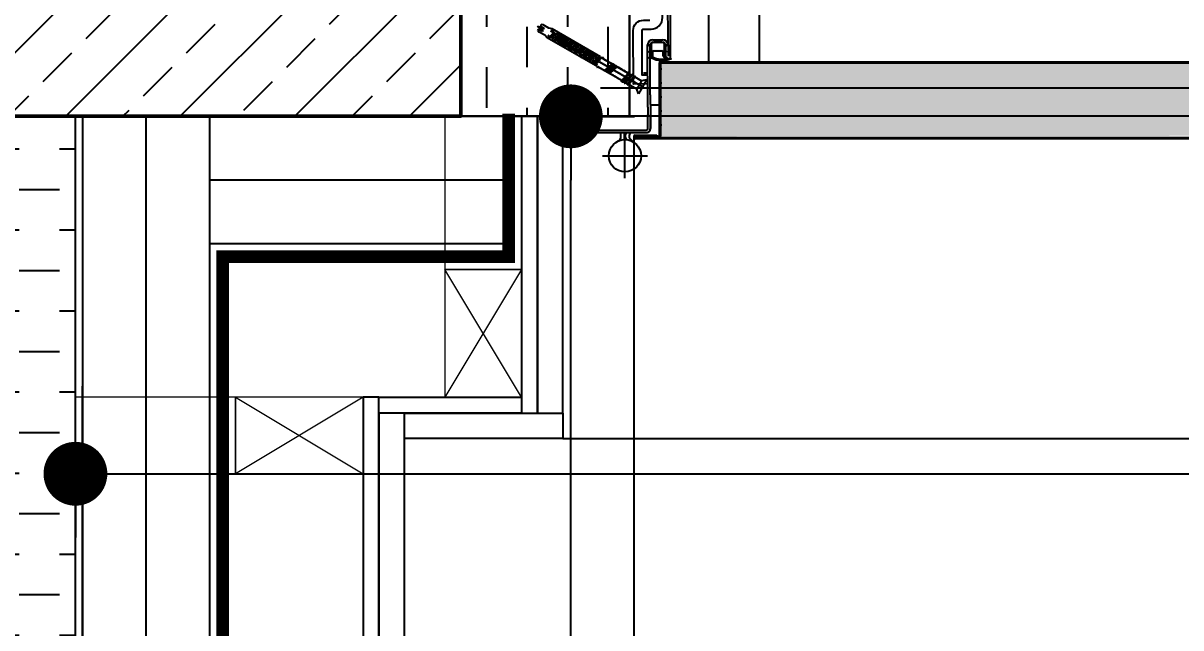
# Model space of a CAD drawing. Extents: x 820 to 5791, y 1495 to 5010.
# Drawn here: x 3771.1 to 3861.8, y 2866.5 to 2913.8 of the extents above; entities that cross this region are included whole.
import ezdxf

# ---------------------------------------------------------------- set-up
doc = ezdxf.new("R2010")
doc.units = 0
doc.header["$LTSCALE"] = 20
for name, pattern in [('( Hidden )', [0.375, 0.25, -0.125]), ('4118-HT-02-300$0$HIDDEN2', [4.7625, 3.175, -1.5875]), ('CACHE', [0.375, 0.25, -0.125]), ('HIDDEN', [0.375, 0.25, -0.125])]:
    doc.linetypes.add(name, pattern=pattern)
doc.layers.get('DEFPOINTS').update_dxf_attribs({"linetype": 'CONTINUOUS'})
for name, color, linetype in [('0_YKA_Hidden_Construction', 251, 'HIDDEN'), ('2_V_Wall', 43, 'CONTINUOUS'), ('2_V_Wall_Cementboard', 240, 'CONTINUOUS'), ('2_V_Wall_Decorative Brick', 80, 'CONTINUOUS'), ('2_V_Wall_Gasblock', 133, 'CONTINUOUS'), ('3_V_Insulation_Sound', 41, 'BATTING'), ('4_V0_Door', 21, 'CONTINUOUS'), ('6_YKA_Furniture_Stainless', 95, 'CONTINUOUS'), ('Kiriş', 7, 'CONTINUOUS'), ('TARAMA', 8, 'CONTINUOUS')]:
    doc.layers.add(name, color=color, linetype=linetype)
for name, color, linetype, lineweight in [('3_V_Profile_Metal', 141, 'CONTINUOUS', 15), ('_00_TT_PLASTER INTERIOR', 60, 'CONTINUOUS', 0), ('KOLON', 7, 'CONTINUOUS', 50), ('ölç', 63, 'CONTINUOUS', 20)]:
    doc.layers.add(name, color=color, linetype=linetype, lineweight=lineweight)
doc.layers.add('_00_TT_AREA', color=140, linetype='CONTINUOUS', plot=False)
doc.layers.add('dış ölçü', color=7, linetype='CONTINUOUS', lineweight=20, true_color=0x0d6787)
doc.styles.add('TRS', font='times.ttf', dxfattribs={"width": 0.8})
doc.linetypes.add('BATTING', pattern='A,0.00254,-2.54,[134,ltypeshp.shx,S=2.54,R=0,X=-2.54,Y=0],-5.08,[134,ltypeshp.shx,S=2.54,R=180,X=2.54,Y=0],-2.54', length=10.16254)
doc.dimstyles.new('dış ölçü', dxfattribs={"dimtxt": 12, "dimasz": 5, "dimexe": 5, "dimexo": 35, "dimgap": 5, "dimtad": 1, "dimdec": 0, "dimdsep": 46, "dimtxsty": 'TRS', "dimblk": 'DOT', "dimcen": 0, "dimdle": 0.1, "dimclrd": 256, "dimclre": 256, "dimclrt": 73, "dimadec": 0, "dimazin": 0, "dimtfac": 0.3, "dimtdec": 0, "dimtix": 1, "dimtmove": 2, "dimatfit": 3, "dimldrblk": 'DOT', "dimfxl": 1, "dimfxlon": 1, "dimtolj": 1, "dimarcsym": 0})

# ---------------------------------------------------------------- blocks, each defined once
blk = doc.blocks.new('_Dot')
at = {"layer": 'ölç', "color": 0, "lineweight": -2}
blk.add_line((-0.5, 0), (-1, 0), dxfattribs=at)
at = {"layer": 'ölç', "color": 0, "const_width": 0.5}
blk.add_lwpolyline([(-0.25, 0, 1), (0.25, 0, 1)], format="xyb", close=True, dxfattribs=at)
blk = doc.blocks.new('*D182')
at = {"layer": 'DEFPOINTS', "color": 0, "transparency": 16777216}
for p in [(3775.176, 2906.546), (3814.004, 2906.546), (3775.176, 2256.642)]:
    blk.add_point(p, dxfattribs=at)
at = {"layer": 'dış ölçü', "lineweight": -2, "transparency": 16777216}
for p, q in [((3813.004, 2906.546), (3819.004, 2906.546)), ((3814.004, 2261.642), (3814.004, 2901.546)), ((3813.004, 2256.642), (3819.004, 2256.642))]:
    blk.add_line(p, q, dxfattribs=at)
at = {"layer": 'dış ölçü', "lineweight": -2, "transparency": 16777216, "xscale": 5, "yscale": 5, "zscale": 5}
for p, rotation in [((3814.004, 2906.546), 90), ((3814.004, 2256.642), 270)]:
    blk.add_blockref('_Dot', p, dxfattribs=dict(at, rotation=rotation))
at = {"layer": 'dış ölçü', "color": 73, "transparency": 16777216, "insert": (3802.9, 2581.594), "char_height": 12, "attachment_point": 5, "rotation": 90, "style": 'TRS'}
blk.add_mtext('\\A1;650', dxfattribs=at)
blk = doc.blocks.new('*D183')
at = {"layer": 'DEFPOINTS', "color": 0, "transparency": 16777216}
for p in [(3775.176, 2906.546), (4074.845, 2906.549), (4074.845, 2878.543)]:
    blk.add_point(p, dxfattribs=at)
at = {"layer": 'dış ölçü', "lineweight": -2, "transparency": 16777216}
for p, q in [((3775.176, 2878.543), (3775.176, 2873.543)), ((3780.176, 2878.543), (4069.845, 2878.543)), ((4074.845, 2878.543), (4074.845, 2873.543))]:
    blk.add_line(p, q, dxfattribs=at)
at = {"layer": 'dış ölçü', "lineweight": -2, "transparency": 16777216, "xscale": 5, "yscale": 5, "zscale": 5, "rotation": 180}
blk.add_blockref('_Dot', (3775.176, 2878.543), dxfattribs=at)
at = {"layer": 'dış ölçü', "lineweight": -2, "transparency": 16777216, "xscale": 5, "yscale": 5, "zscale": 5}
blk.add_blockref('_Dot', (4074.845, 2878.543), dxfattribs=at)
at = {"layer": 'dış ölçü', "color": 73, "transparency": 16777216, "insert": (3925.011, 2889.646), "char_height": 12, "attachment_point": 5, "style": 'TRS'}
blk.add_mtext('\\A1;300', dxfattribs=at)
blk = doc.blocks.new('*D189')
at = {"layer": 'DEFPOINTS', "color": 0, "transparency": 16777216}
for p in [(4203.423, 2906.546), (3775.176, 2256.642), (5084.176, 2256.642)]:
    blk.add_point(p, dxfattribs=at)
at = {"layer": 'dış ölçü', "lineweight": -2, "transparency": 16777216}
for p, q in [((5083.176, 2906.546), (5089.176, 2906.546)), ((5084.176, 2901.546), (5084.176, 2261.642)), ((5083.176, 2256.642), (5089.176, 2256.642))]:
    blk.add_line(p, q, dxfattribs=at)
at = {"layer": 'dış ölçü', "lineweight": -2, "transparency": 16777216, "xscale": 5, "yscale": 5, "zscale": 5}
for p, rotation in [((5084.176, 2906.546), 90), ((5084.176, 2256.642), 270)]:
    blk.add_blockref('_Dot', p, dxfattribs=dict(at, rotation=rotation))
at = {"layer": 'dış ölçü', "color": 73, "transparency": 16777216, "insert": (5073.072, 2581.594), "char_height": 12, "attachment_point": 5, "rotation": 90, "style": 'TRS'}
blk.add_mtext('\\A1;650', dxfattribs=at)
blk = doc.blocks.new('*D192')
at = {"layer": 'DEFPOINTS', "color": 0, "transparency": 16777216}
for p in [(4074.845, 2906.546), (3775.176, 2339.105), (4074.845, 1729.278)]:
    blk.add_point(p, dxfattribs=at)
at = {"layer": 'dış ölçü', "lineweight": -2, "transparency": 16777216}
for p, q in [((3775.176, 1730.278), (3775.176, 1724.278)), ((4074.845, 1730.278), (4074.845, 1724.278)), ((3780.176, 1729.278), (4069.845, 1729.278))]:
    blk.add_line(p, q, dxfattribs=at)
at = {"layer": 'dış ölçü', "lineweight": -2, "transparency": 16777216, "xscale": 5, "yscale": 5, "zscale": 5, "rotation": 180}
blk.add_blockref('_Dot', (3775.176, 1729.278), dxfattribs=at)
at = {"layer": 'dış ölçü', "lineweight": -2, "transparency": 16777216, "xscale": 5, "yscale": 5, "zscale": 5}
blk.add_blockref('_Dot', (4074.845, 1729.278), dxfattribs=at)
at = {"layer": 'dış ölçü', "color": 73, "transparency": 16777216, "insert": (3925.011, 1740.382), "char_height": 12, "attachment_point": 5, "style": 'TRS'}
blk.add_mtext('\\A1;300', dxfattribs=at)
blk = doc.blocks.new('*D195')
at = {"layer": 'DEFPOINTS', "color": 0, "transparency": 16777216}
for p in [(4096.126, 3036.549), (5004.176, 3036.549), (3790.667, 2840.192)]:
    blk.add_point(p, dxfattribs=at)
at = {"layer": 'dış ölçü', "lineweight": -2, "transparency": 16777216}
for p, q in [((5003.176, 3036.549), (5009.176, 3036.549)), ((5004.176, 2845.192), (5004.176, 3031.549)), ((5003.176, 2840.192), (5009.176, 2840.192))]:
    blk.add_line(p, q, dxfattribs=at)
at = {"layer": 'dış ölçü', "lineweight": -2, "transparency": 16777216, "xscale": 5, "yscale": 5, "zscale": 5}
for p, rotation in [((5004.176, 3036.549), 90), ((5004.176, 2840.192), 270)]:
    blk.add_blockref('_Dot', p, dxfattribs=dict(at, rotation=rotation))
at = {"layer": 'dış ölçü', "color": 73, "transparency": 16777216, "insert": (4993.055, 2938.37), "char_height": 12, "attachment_point": 5, "rotation": 90, "style": 'TRS'}
blk.add_mtext('\\A1;196', dxfattribs=at)
blk = doc.blocks.new('JHGJHG')
at = {"layer": '4_V0_Door'}
h = blk.add_hatch(color=256, dxfattribs=at)
h.paths.add_polyline_path([(-1343.26, 2541.736), (-1343.11, 2541.701), (-1343.11, 2541.804), (-1343.26, 2541.838), (-1343.26, 2541.899, 0.414214), (-1343.36, 2541.999), (-1344.16, 2541.997, 0.414214), (-1344.26, 2541.897), (-1344.26, 2541.836), (-1344.41, 2541.801), (-1344.41, 2541.698), (-1344.26, 2541.734), (-1344.259, 2541.348), (-1344.409, 2541.312), (-1344.409, 2541.21), (-1344.259, 2541.245), (-1344.258, 2540.87), (-1344.408, 2540.834), (-1344.408, 2540.732), (-1344.258, 2540.767), (-1344.258, 2540.747, 0.214438), (-1342.751, 2540.674, 0.903143), (-1342.767, 2540.731, -0.3182), (-1343.258, 2540.966), (-1343.259, 2541.247), (-1343.109, 2541.212), (-1343.109, 2541.315), (-1343.259, 2541.35)])
h.paths.add_polyline_path([(-1344.109, 2541.322), (-1343.409, 2541.324, -0.414214), (-1343.359, 2541.274), (-1343.358, 2540.941, 0.110986), (-1343.2, 2540.747, -0.669875), (-1343.225, 2540.658, -0.138351), (-1344.158, 2540.81), (-1344.159, 2541.272, -0.414214)], flags=16)
h.paths.add_polyline_path([(-1344.159, 2541.472), (-1344.16, 2541.847, -0.414214), (-1344.11, 2541.897), (-1343.41, 2541.899, -0.414214), (-1343.36, 2541.849), (-1343.359, 2541.474, -0.414214), (-1343.409, 2541.424), (-1344.109, 2541.422, -0.414214)], flags=16)
h = blk.add_hatch(dxfattribs=at)
h.set_pattern_fill('HEX', color=256, scale=0.2, angle=360.12292)
h.set_pattern_definition([(0.1229154, (-744898.3381, 15165.0399), (-0.0023594876, 1.0998497322), [0.635, -1.27]), (120.1229154, (-744898.3381, 15165.0399), (-0.9513180646, -0.5519682423), [0.635, -1.27]), (60.1229154, (-744897.7031, 15165.0413), (-0.9536775522, 0.54788149), [0.635, -1.27])])
h.paths.add_polyline_path([(-1343.545, 2534.639), (-1259.111, 2534.704), (-1259.107, 2540.504), (-1343.557, 2540.439)])
at = {"layer": '0_YKA_Hidden_Construction', "linetype": '4118-HT-02-300$0$HIDDEN2'}
blk.add_lwpolyline([(-1345.645, 2534.574), (-1345.645, 2441.361)], dxfattribs=at)
blk.add_arc((-1345.666, 2534.625), 93.264, 270.01291, 359.91986, dxfattribs=at)
at = {"layer": '4_V0_Door'}
for p, q in [((-1342.96, 2541.8), (-1342.971, 2547)), ((-1342.758, 2540.9), (-1342.771, 2547)), ((-1353.053, 2543.105), (-1353.201, 2543.255)), ((-1353.201, 2543.255), (-1353.001, 2543.195)), ((-1353.174, 2542.929), (-1353.12, 2543.022)), ((-1353.174, 2542.929), (-1353.06, 2542.795)), ((-1353.054, 2543.001), (-1353.12, 2543.022)), ((-1352.623, 2542.544), (-1353.06, 2542.795)), ((-1353.054, 2543.001), (-1352.807, 2542.859)), ((-1353.001, 2543.195), (-1353.053, 2543.105)), ((-1352.762, 2542.938), (-1353.053, 2543.105)), ((-1352.71, 2543.027), (-1353.001, 2543.195)), ((-1352.91, 2543.388), (-1352.964, 2543.294)), ((-1352.912, 2543.248), (-1352.964, 2543.294)), ((-1352.912, 2543.248), (-1352.665, 2543.106)), ((-1352.737, 2543.357), (-1352.91, 2543.388)), ((-1352.807, 2542.859), (-1352.762, 2542.938)), ((-1352.301, 2543.106), (-1352.737, 2543.357)), ((-1352.71, 2543.027), (-1352.665, 2543.106)), ((-1352.439, 2542.353), (-1352.623, 2542.544)), ((-1352.043, 2543.043), (-1352.301, 2543.106)), ((-1351.994, 2542.502), (-1352.068, 2542.515)), ((-1351.95, 2542.578), (-1352.053, 2542.584)), ((-1348.261, 2540.871), (-1352.043, 2543.043)), ((-1351.728, 2542.395), (-1351.412, 2542.647)), ((-1351.541, 2541.854), (-1351.166, 2542.506)), ((-1349.412, 2541.498), (-1351.412, 2542.647)), ((-1348.649, 2540.176), (-1352.439, 2542.353)), ((-1351.787, 2541.995), (-1351.728, 2542.395)), ((-1349.691, 2540.792), (-1351.787, 2541.995)), ((-1351.082, 2542.458), (-1349.412, 2541.498)), ((-1350.848, 2541.858), (-1350.922, 2541.871)), ((-1350.805, 2541.934), (-1350.908, 2541.94)), ((-1344.357, 2540.292), (-1344.36, 2541.732)), ((-1344.161, 2542.197), (-1343.361, 2542.199)), ((-1344.16, 2541.997), (-1343.36, 2541.999)), ((-1343.449, 2541.999), (-1344.072, 2541.997)), ((-1343.16, 2541.799), (-1343.158, 2540.899)), ((-1342.96, 2541.8), (-1342.958, 2540.9)), ((-1349.691, 2540.792), (-1349.827, 2540.869)), ((-1349.703, 2541.214), (-1349.776, 2541.227)), ((-1349.659, 2541.29), (-1349.762, 2541.296)), ((-1349.469, 2540.664), (-1349.605, 2540.742)), ((-1349.469, 2540.664), (-1349.605, 2540.742)), ((-1349.469, 2540.664), (-1349.605, 2540.742)), ((-1349.19, 2541.371), (-1349.325, 2541.448)), ((-1349.19, 2541.371), (-1349.325, 2541.448)), ((-1348.968, 2541.243), (-1349.103, 2541.321)), ((-1349.103, 2541.321), (-1348.968, 2541.243)), ((-1348.968, 2541.243), (-1349.103, 2541.321)), ((-1348.968, 2541.243), (-1349.103, 2541.321)), ((-1348.746, 2541.116), (-1348.881, 2541.193)), ((-1348.746, 2541.116), (-1348.881, 2541.193)), ((-1348.746, 2541.116), (-1348.881, 2541.193)), ((-1348.746, 2541.116), (-1348.881, 2541.193)), ((-1348.787, 2541.139), (-1348.746, 2541.116)), ((-1348.524, 2540.988), (-1348.659, 2541.066)), ((-1348.524, 2540.988), (-1348.659, 2541.066)), ((-1348.524, 2540.988), (-1348.659, 2541.066)), ((-1348.659, 2541.066), (-1348.524, 2540.988)), ((-1348.645, 2541.058), (-1348.659, 2541.066)), ((-1348.524, 2540.988), (-1348.645, 2541.058)), ((-1348.302, 2540.861), (-1348.437, 2540.938)), ((-1348.302, 2540.861), (-1348.437, 2540.938)), ((-1348.302, 2540.861), (-1348.437, 2540.938)), ((-1348.437, 2540.938), (-1348.302, 2540.861)), ((-1348.302, 2540.861), (-1348.437, 2540.938)), ((-1348.343, 2540.884), (-1348.302, 2540.861)), ((-1348.253, 2540.743), (-1348.304, 2540.653)), ((-1348.216, 2540.811), (-1348.08, 2540.733)), ((-1348.08, 2540.733), (-1348.216, 2540.811)), ((-1348.08, 2540.733), (-1348.216, 2540.811)), ((-1348.216, 2540.811), (-1348.08, 2540.733)), ((-1348.161, 2540.78), (-1348.216, 2540.811)), ((-1348.08, 2540.733), (-1348.201, 2540.803)), ((-1348.08, 2540.733), (-1348.161, 2540.78)), ((-1348.151, 2540.803), (-1348.017, 2540.798)), ((-1348.017, 2540.798), (-1348.063, 2540.718)), ((-1348.063, 2540.718), (-1346.143, 2539.615)), ((-1349.247, 2540.536), (-1349.383, 2540.614)), ((-1349.247, 2540.536), (-1349.383, 2540.614)), ((-1349.247, 2540.536), (-1349.383, 2540.614)), ((-1349.247, 2540.536), (-1349.383, 2540.614)), ((-1349.026, 2540.409), (-1349.162, 2540.487)), ((-1349.026, 2540.409), (-1349.161, 2540.487)), ((-1349.026, 2540.409), (-1349.161, 2540.487)), ((-1349.026, 2540.409), (-1349.161, 2540.487)), ((-1349.026, 2540.409), (-1349.161, 2540.487)), ((-1348.804, 2540.281), (-1348.939, 2540.359)), ((-1348.804, 2540.281), (-1348.939, 2540.359)), ((-1348.804, 2540.281), (-1348.939, 2540.359)), ((-1348.804, 2540.281), (-1348.939, 2540.359)), ((-1348.804, 2540.281), (-1348.939, 2540.359)), ((-1348.582, 2540.154), (-1348.718, 2540.232)), ((-1348.582, 2540.154), (-1348.717, 2540.232)), ((-1348.582, 2540.154), (-1348.717, 2540.232)), ((-1348.582, 2540.154), (-1348.717, 2540.232)), ((-1348.582, 2540.154), (-1348.717, 2540.232)), ((-1348.582, 2540.154), (-1348.717, 2540.232)), ((-1348.551, 2540.108), (-1348.479, 2539.994)), ((-1348.543, 2540.238), (-1348.491, 2540.328)), ((-1348.36, 2540.026), (-1348.495, 2540.104)), ((-1348.36, 2540.026), (-1348.495, 2540.104)), ((-1348.36, 2540.026), (-1348.495, 2540.104)), ((-1348.36, 2540.026), (-1348.495, 2540.104)), ((-1348.36, 2540.026), (-1348.495, 2540.104)), ((-1348.36, 2540.026), (-1348.495, 2540.104)), ((-1348.479, 2539.994), (-1348.433, 2540.074)), ((-1348.433, 2540.074), (-1346.513, 2538.971)), ((-1344.963, 2538.506), (-1348.32, 2540.434)), ((-1348.138, 2539.899), (-1348.273, 2539.977)), ((-1348.138, 2539.899), (-1348.273, 2539.977)), ((-1348.138, 2539.899), (-1348.273, 2539.977)), ((-1348.138, 2539.899), (-1348.273, 2539.977)), ((-1348.138, 2539.899), (-1348.273, 2539.977)), ((-1347.916, 2539.771), (-1348.051, 2539.849)), ((-1347.916, 2539.771), (-1348.051, 2539.849)), ((-1347.916, 2539.771), (-1348.051, 2539.849)), ((-1347.916, 2539.771), (-1348.051, 2539.849)), ((-1347.916, 2539.771), (-1348.051, 2539.849)), ((-1347.994, 2540.683), (-1347.858, 2540.606)), ((-1347.858, 2540.606), (-1347.994, 2540.683)), ((-1347.858, 2540.606), (-1347.994, 2540.683)), ((-1347.858, 2540.606), (-1347.994, 2540.683)), ((-1347.994, 2540.683), (-1347.858, 2540.606)), ((-1347.858, 2540.606), (-1347.994, 2540.683)), ((-1347.36, 2540.314), (-1347.948, 2539.798)), ((-1347.264, 2540.258), (-1347.852, 2539.742)), ((-1347.199, 2540.222), (-1347.788, 2539.706)), ((-1347.772, 2540.556), (-1347.636, 2540.478)), ((-1347.636, 2540.478), (-1347.772, 2540.556)), ((-1347.717, 2540.524), (-1347.772, 2540.556)), ((-1347.636, 2540.478), (-1347.772, 2540.556)), ((-1347.772, 2540.556), (-1347.636, 2540.478)), ((-1347.636, 2540.478), (-1347.717, 2540.524)), ((-1347.103, 2540.166), (-1347.691, 2539.65)), ((-1347.039, 2540.129), (-1347.627, 2539.613)), ((-1347.55, 2540.428), (-1347.414, 2540.351)), ((-1347.414, 2540.351), (-1347.55, 2540.428)), ((-1347.414, 2540.351), (-1347.55, 2540.428)), ((-1347.414, 2540.351), (-1347.55, 2540.428)), ((-1347.414, 2540.351), (-1347.55, 2540.428)), ((-1346.942, 2540.074), (-1347.53, 2539.558)), ((-1347.414, 2540.351), (-1347.398, 2540.357)), ((-1347.328, 2540.301), (-1347.192, 2540.223)), ((-1347.192, 2540.223), (-1347.328, 2540.301)), ((-1347.192, 2540.223), (-1347.328, 2540.301)), ((-1346.97, 2540.095), (-1347.106, 2540.173)), ((-1346.748, 2539.968), (-1346.884, 2540.046)), ((-1346.884, 2540.046), (-1346.748, 2539.968)), ((-1346.748, 2539.968), (-1346.884, 2540.046)), ((-1346.869, 2540.038), (-1346.884, 2540.046)), ((-1346.748, 2539.968), (-1346.869, 2540.038)), ((-1346.748, 2539.968), (-1346.732, 2539.974)), ((-1346.526, 2539.84), (-1346.662, 2539.918)), ((-1346.425, 2539.782), (-1346.44, 2539.791)), ((-1346.304, 2539.713), (-1346.425, 2539.782)), ((-1343.657, 2540.339), (-1343.645, 2534.619)), ((-1343.595, 2534.619), (-1343.607, 2540.339)), ((-1343.557, 2540.389), (-1254.415, 2540.44)), ((-1343.544, 2540.439), (-1343.557, 2540.439)), ((-1254.415, 2540.39), (-1343.557, 2540.339)), ((-1343.557, 2540.339), (-1343.545, 2534.739)), ((-1343.46, 2539.902), (-1343.556, 2539.902)), ((-1254.428, 2540.49), (-1343.544, 2540.439)), ((-1347.694, 2539.644), (-1347.829, 2539.722)), ((-1347.694, 2539.644), (-1347.829, 2539.722)), ((-1347.694, 2539.644), (-1347.829, 2539.722)), ((-1347.694, 2539.644), (-1347.829, 2539.722)), ((-1347.472, 2539.516), (-1347.607, 2539.594)), ((-1347.472, 2539.516), (-1347.607, 2539.594)), ((-1347.472, 2539.516), (-1347.607, 2539.594)), ((-1347.25, 2539.389), (-1347.385, 2539.467)), ((-1347.25, 2539.389), (-1347.385, 2539.467)), ((-1347.25, 2539.389), (-1347.385, 2539.467)), ((-1347.028, 2539.261), (-1347.163, 2539.339)), ((-1346.806, 2539.134), (-1346.941, 2539.211)), ((-1346.814, 2539.106), (-1346.806, 2539.134)), ((-1346.806, 2539.134), (-1346.789, 2539.15)), ((-1346.584, 2539.006), (-1346.719, 2539.084)), ((-1346.612, 2538.912), (-1345.967, 2539.63)), ((-1346.612, 2538.912), (-1346.584, 2539.006)), ((-1346.612, 2538.912), (-1346.497, 2538.956)), ((-1346.584, 2539.006), (-1346.082, 2539.585)), ((-1346.488, 2538.826), (-1346.513, 2538.971)), ((-1345.996, 2539.536), (-1346.497, 2538.956)), ((-1346.362, 2538.879), (-1346.497, 2538.956)), ((-1346.488, 2538.826), (-1346.005, 2539.666)), ((-1346.39, 2538.784), (-1346.362, 2538.879)), ((-1346.362, 2538.879), (-1346.163, 2539.117)), ((-1346.31, 2538.862), (-1346.258, 2538.913)), ((-1346.281, 2538.89), (-1345.745, 2539.503)), ((-1345.774, 2539.408), (-1346.275, 2538.829)), ((-1346.082, 2539.585), (-1346.218, 2539.663)), ((-1346.168, 2538.657), (-1345.523, 2539.375)), ((-1346.163, 2539.117), (-1345.86, 2539.458)), ((-1346.005, 2539.666), (-1346.143, 2539.615)), ((-1346.14, 2538.751), (-1345.638, 2539.33)), ((-1346.082, 2539.585), (-1345.967, 2539.63)), ((-1346.053, 2538.701), (-1345.552, 2539.281)), ((-1345.996, 2539.536), (-1345.967, 2539.63)), ((-1345.941, 2539.504), (-1345.996, 2539.536)), ((-1345.86, 2539.458), (-1345.941, 2539.504)), ((-1345.86, 2539.458), (-1345.745, 2539.503)), ((-1345.774, 2539.408), (-1345.745, 2539.503)), ((-1345.638, 2539.33), (-1345.774, 2539.408)), ((-1345.638, 2539.33), (-1345.523, 2539.375)), ((-1345.638, 2539.33), (-1345.622, 2539.337)), ((-1345.552, 2539.281), (-1345.523, 2539.375)), ((-1345.552, 2539.281), (-1345.038, 2538.986)), ((-1345.038, 2538.986), (-1345.413, 2538.334)), ((-1344.652, 2539.046), (-1345.274, 2537.965)), ((-1344.652, 2539.046), (-1345.038, 2538.986)), ((-1344.675, 2539.591), (-1344.875, 2539.591)), ((-1348.258, 2538.423), (-1344.058, 2538.432)), ((-1346.39, 2538.784), (-1346.31, 2538.862)), ((-1346.39, 2538.784), (-1346.345, 2538.802)), ((-1346.345, 2538.802), (-1346.275, 2538.829)), ((-1346.14, 2538.751), (-1346.275, 2538.829)), ((-1346.168, 2538.657), (-1346.14, 2538.751)), ((-1346.168, 2538.657), (-1346.053, 2538.701)), ((-1345.413, 2538.334), (-1346.097, 2538.726)), ((-1345.274, 2537.965), (-1345.413, 2538.334)), ((-1343.458, 2538.802), (-1343.554, 2538.802)), ((-1344.352, 2537.871), (-1344.348, 2536.312)), ((-1344.35, 2537.091), (-1343.65, 2537.093)), ((-1343.455, 2537.702), (-1343.551, 2537.702)), ((-1344.55, 2536.928), (-1344.548, 2536.311)), ((-1344.348, 2536.172), (-1344.346, 2535.232)), ((-1343.453, 2536.603), (-1343.549, 2536.602)), ((-1351.005, 2536.117), (-1351.205, 2536.117)), ((-1343.451, 2535.503), (-1343.547, 2535.503)), ((-1344.645, 2534.931), (-1349.045, 2534.922)), ((-1345.645, 2534.615), (-1345.645, 2534.535)), ((-1345.595, 2534.615), (-1345.595, 2534.535)), ((-1343.645, 2534.619), (-1345.565, 2534.615)), ((-1345.565, 2534.615), (-1345.564, 2534.535)), ((-1345.565, 2534.565), (-1343.645, 2534.569)), ((-1345.564, 2534.535), (-1252.382, 2534.595)), ((-1345.545, 2534.715), (-1343.845, 2534.718)), ((-1343.845, 2534.668), (-1345.545, 2534.665)), ((-1345.544, 2534.485), (-1252.402, 2534.545)), ((-1345.544, 2534.435), (-1252.402, 2534.495)), ((-1343.845, 2534.718), (-1343.845, 2534.618)), ((-1343.545, 2534.739), (-1343.545, 2534.639))]:
    blk.add_line(p, q, dxfattribs=at)
for points in [[(-1345.972, 2561.202), (-1345.972, 2536.201)], [(-1344.55, 2536.928), (-1344.56, 2541.796)], [(-1344.352, 2537.871), (-1344.36, 2541.813)]]:
    blk.add_lwpolyline(points, dxfattribs=at)
for points in [[(-1344.555, 2539.431), (-1344.984, 2539.43), (-1344.991, 2542.93, -0.414214), (-1344.892, 2543.03), (-1344.292, 2543.032, 0.414214), (-1343.393, 2543.934), (-1343.399, 2546.734)], [(-1344.553, 2538.731), (-1345.682, 2538.729), (-1345.691, 2542.929, -0.414214), (-1344.893, 2543.73), (-1344.378, 2543.732)], [(-1351.205, 2536.117), (-1351.203, 2535.317, 0.414214), (-1350.802, 2534.918), (-1344.645, 2534.931, 0.414214), (-1344.346, 2535.232), (-1344.348, 2536.312)], [(-1351.005, 2536.117), (-1351.003, 2535.317, 0.414214), (-1350.802, 2535.118), (-1344.646, 2535.131, 0.414214), (-1344.546, 2535.231), (-1344.548, 2536.311)]]:
    blk.add_lwpolyline(points, format="xyb", dxfattribs=at)
for points in [[(-1343.109, 2541.212), (-1343.259, 2541.247), (-1343.258, 2540.966, 0.3182), (-1342.767, 2540.731, -0.903143), (-1342.751, 2540.674, -0.214438), (-1344.258, 2540.747), (-1344.258, 2540.767), (-1344.408, 2540.732), (-1344.408, 2540.834), (-1344.258, 2540.87), (-1344.259, 2541.245), (-1344.409, 2541.21), (-1344.409, 2541.312), (-1344.259, 2541.348), (-1344.26, 2541.734), (-1344.41, 2541.698), (-1344.41, 2541.801), (-1344.26, 2541.836), (-1344.26, 2541.897, -0.414214), (-1344.16, 2541.997), (-1343.36, 2541.999, -0.414214), (-1343.26, 2541.899), (-1343.26, 2541.838), (-1343.11, 2541.804), (-1343.11, 2541.701), (-1343.26, 2541.736), (-1343.259, 2541.35), (-1343.109, 2541.315)], [(-1343.225, 2540.658, -0.138351), (-1344.158, 2540.81), (-1344.159, 2541.272, -0.414214), (-1344.109, 2541.322), (-1343.409, 2541.324, -0.414214), (-1343.359, 2541.274), (-1343.358, 2540.941, 0.110986), (-1343.2, 2540.747, -0.669875)]]:
    blk.add_lwpolyline(points, format="xyb", close=True, dxfattribs=at)
blk.add_circle((-1348.432, 2540.529), 0.0973, dxfattribs=at)
for centre, radius, start, end in [((-1352.292, 2542.477), 0.0635, 95.5473, 204.69853), ((-1352.233, 2542.544), 0.0656, 183.8719, 297.74643), ((-1352.079, 2542.856), 0.0614, 92.68143, 207.5644), ((-1352.104, 2542.769), 0.0656, 2.4994, 116.37393), ((-1352.078, 2542.553), 0.0394, 51.63521, 285.03205), ((-1352.052, 2542.858), 0.0656, 2.4994, 116.37393), ((-1351.711, 2542.966), 0.38, 210.68412, 269.96324), ((-1351.965, 2542.443), 0.0656, 2.4994, 116.37393), ((-1351.66, 2543.055), 0.38, 210.68412, 269.96324), ((-1351.921, 2542.519), 0.0656, 2.4994, 116.37393), ((-1351.528, 2542.716), 0.38, 210.68412, 269.96324), ((-1351.682, 2542.527), 0.0656, 2.4994, 116.37393), ((-1351.631, 2542.616), 0.0656, 2.4994, 116.37393), ((-1351.29, 2542.723), 0.38, 210.68412, 269.96324), ((-1351.118, 2542.045), 0.464, 96.02172, 204.22411), ((-1351.238, 2542.813), 0.38, 210.68412, 269.96324), ((-1352.284, 2542.454), 0.0656, 183.8719, 297.74643), ((-1352.257, 2542.016), 0.38, 30.28259, 89.56171), ((-1352.205, 2542.106), 0.38, 30.28259, 89.56171), ((-1351.863, 2542.212), 0.0656, 183.8719, 297.74643), ((-1351.572, 2542.64), 0.38, 210.68412, 269.96324), ((-1351.811, 2542.302), 0.0656, 183.8719, 297.74643), ((-1351.835, 2541.774), 0.38, 30.28259, 89.56171), ((-1351.784, 2541.864), 0.38, 30.28259, 89.56171), ((-1351.543, 2542.201), 0.0656, 2.4994, 116.37393), ((-1351.5, 2542.277), 0.0656, 2.4994, 116.37393), ((-1351.441, 2541.97), 0.0656, 183.8719, 297.74643), ((-1351.151, 2542.398), 0.38, 210.68412, 269.96324), ((-1351.39, 2542.06), 0.0656, 183.8719, 297.74643), ((-1351.107, 2542.474), 0.38, 210.68412, 269.96324), ((-1351.414, 2541.532), 0.38, 30.28259, 89.56171), ((-1351.362, 2541.621), 0.38, 30.28259, 89.56171), ((-1351.261, 2542.284), 0.0656, 2.4994, 116.37393), ((-1351.209, 2542.374), 0.0656, 2.4994, 116.37393), ((-1350.868, 2542.481), 0.38, 210.68412, 269.96324), ((-1351.104, 2542.041), 0.0525, 207.05204, 93.19379), ((-1350.817, 2542.571), 0.38, 210.68412, 269.96324), ((-1351.02, 2541.728), 0.0656, 183.8719, 297.74643), ((-1350.968, 2541.818), 0.0656, 183.8719, 297.74643), ((-1350.992, 2541.29), 0.38, 30.28259, 89.56171), ((-1350.932, 2541.909), 0.0394, 51.63521, 285.03205), ((-1350.941, 2541.379), 0.38, 30.28259, 89.56171), ((-1350.839, 2542.042), 0.0656, 2.4994, 116.37393), ((-1350.819, 2541.799), 0.0656, 2.4994, 116.37393), ((-1350.788, 2542.132), 0.0656, 2.4994, 116.37393), ((-1350.775, 2541.875), 0.0656, 2.4994, 116.37393), ((-1350.447, 2542.239), 0.38, 210.68412, 269.96324), ((-1350.427, 2541.996), 0.38, 210.68412, 269.96324), ((-1350.395, 2542.329), 0.38, 210.68412, 269.96324), ((-1350.383, 2542.072), 0.38, 210.68412, 269.96324), ((-1350.418, 2541.8), 0.0656, 2.4994, 116.37393), ((-1350.398, 2541.557), 0.0656, 2.4994, 116.37393), ((-1350.366, 2541.89), 0.0656, 2.4994, 116.37393), ((-1350.354, 2541.633), 0.0656, 2.4994, 116.37393), ((-1350.025, 2541.997), 0.38, 210.68412, 269.96324), ((-1349.974, 2542.087), 0.38, 210.68412, 269.96324), ((-1349.961, 2541.83), 0.38, 210.68412, 269.96324), ((-1350.001, 2541.561), 0.0656, 2.4994, 116.37393), ((-1349.95, 2541.65), 0.0656, 2.4994, 116.37393), ((-1349.557, 2541.847), 0.38, 210.68412, 269.96324), ((-1344.16, 2541.797), 0.4, 90.12292, 180.12292), ((-1344.16, 2541.797), 0.2, 90.12292, 180.12292), ((-1343.36, 2541.799), 0.4, 0.12292, 90.12292), ((-1343.36, 2541.799), 0.2, 0.12292, 90.12292), ((-1350.598, 2541.486), 0.0656, 183.8719, 297.74643), ((-1350.547, 2541.576), 0.0656, 183.8719, 297.74643), ((-1350.571, 2541.047), 0.38, 30.28259, 89.56171), ((-1350.519, 2541.137), 0.38, 30.28259, 89.56171), ((-1350.005, 2541.754), 0.38, 210.68412, 269.96324), ((-1350.182, 2541.246), 0.0656, 183.8719, 297.74643), ((-1350.13, 2541.336), 0.0656, 183.8719, 297.74643), ((-1350.154, 2540.808), 0.38, 30.28259, 89.56171), ((-1350.103, 2540.898), 0.38, 30.28259, 89.56171), ((-1349.959, 2541.398), 0.0525, 207.05204, 93.19379), ((-1349.609, 2541.758), 0.38, 210.68412, 269.96324), ((-1349.787, 2541.265), 0.0394, 51.63521, 285.03205), ((-1349.76, 2541.004), 0.0656, 183.8719, 297.74643), ((-1349.709, 2541.094), 0.0656, 183.8719, 297.74643), ((-1349.733, 2540.566), 0.38, 30.28259, 89.56171), ((-1349.674, 2541.155), 0.0656, 2.4994, 116.37393), ((-1349.681, 2540.656), 0.38, 30.28259, 89.56171), ((-1349.63, 2541.232), 0.0656, 2.4994, 116.37393), ((-1349.58, 2541.319), 0.0656, 2.4994, 116.37393), ((-1349.281, 2541.352), 0.38, 210.68412, 269.96324), ((-1349.237, 2541.429), 0.38, 210.68412, 269.96324), ((-1349.528, 2541.408), 0.0656, 2.4994, 116.37393), ((-1349.187, 2541.515), 0.38, 210.68412, 269.96324), ((-1349.136, 2541.605), 0.38, 210.68412, 269.96324), ((-1349.339, 2540.762), 0.0656, 183.8719, 297.74643), ((-1349.287, 2540.852), 0.0656, 183.8719, 297.74643), ((-1349.311, 2540.324), 0.38, 30.28259, 89.56171), ((-1349.252, 2540.913), 0.0656, 2.4994, 116.37393), ((-1349.26, 2540.414), 0.38, 30.28259, 89.56171), ((-1349.208, 2540.989), 0.0656, 2.4994, 116.37393), ((-1349.158, 2541.076), 0.0656, 2.4994, 116.37393), ((-1348.859, 2541.11), 0.38, 210.68412, 269.96324), ((-1348.816, 2541.186), 0.38, 210.68412, 269.96324), ((-1349.107, 2541.166), 0.0656, 2.4994, 116.37393), ((-1348.766, 2541.273), 0.38, 210.68412, 269.96324), ((-1348.714, 2541.363), 0.38, 210.68412, 269.96324), ((-1348.813, 2540.754), 0.0525, 207.05204, 93.19379), ((-1348.737, 2540.834), 0.0656, 2.4994, 116.37393), ((-1348.685, 2540.924), 0.0656, 2.4994, 116.37393), ((-1348.344, 2541.031), 0.38, 210.68412, 276.00519), ((-1348.293, 2541.121), 0.38, 210.68412, 276.00519), ((-1348.187, 2540.868), 0.0745, 177.95865, 298.51796), ((-1342.958, 2540.9), 0.2, 180.12292, 270.12292), ((-1342.958, 2540.9), 0.2, 270.12292, 0.12292), ((-1348.917, 2540.52), 0.0656, 183.8719, 297.74643), ((-1348.866, 2540.61), 0.0656, 183.8719, 297.74643), ((-1348.89, 2540.082), 0.38, 24.24064, 89.56171), ((-1348.838, 2540.171), 0.38, 24.24064, 89.56171), ((-1348.573, 2540.623), 0.0921, 166.11069, 270.3655), ((-1348.598, 2540.579), 0.0921, 29.88033, 134.13514), ((-1348.625, 2540.105), 0.0745, 1.72787, 108.9113), ((-1343.557, 2540.339), 0.1, 90.12292, 180.12292), ((-1343.557, 2540.339), 0.05, 90.12292, 180.12292), ((-1345.545, 2534.615), 0.1, 90.12292, 180.12292), ((-1345.545, 2534.535), 0.1, 180.12292, 270.12292), ((-1345.545, 2534.615), 0.05, 90.12292, 180.12292), ((-1345.545, 2534.535), 0.05, 180.12292, 270.12292), ((-1344.646, 2535.231), 0.3, 270.12292, 0.12292), ((-1344.646, 2535.231), 0.3, 270.12292, 0.12292), ((-1343.645, 2534.639), 0.1, 270.12292, 0.12292), ((-1343.645, 2534.619), 0.05, 270.12292, 0.12292)]:
    blk.add_arc(centre, radius, start, end, dxfattribs=at)
at = {"layer": '6_YKA_Furniture_Stainless'}
for p, q in [((-1346.695, 2534.927), (-1346.694, 2534.464)), ((-1346.395, 2534.927), (-1346.394, 2534.371)), ((-1346.338, 2531.342), (-1346.345, 2534.872)), ((-1345.921, 2534.424), (-1345.504, 2534.055)), ((-1348.106, 2533.104), (-1344.576, 2533.111))]:
    blk.add_line(p, q, dxfattribs=at)
blk.add_lwpolyline([(-1339.785, 2540.447), (-1335.785, 2540.456), (-1335.799, 2546.756), (-1339.799, 2546.747), (-1339.785, 2540.447)], dxfattribs=at)
blk.add_circle((-1346.341, 2533.107), 1.265, dxfattribs=at)
for centre, radius, start, end in [((-1346.894, 2534.464), 0.2, 292.17324, 0.12292), ((-1345.722, 2534.649), 0.6, 152.30532, 207.75636), ((-1345.722, 2534.649), 0.3, 111.16478, 228.52335)]:
    blk.add_arc(centre, radius, start, end, dxfattribs=at)

msp = doc.modelspace()

# ---------------------------------------------------------------- hatches: boundary and pattern name
at = {"layer": '2_V_Wall_Gasblock'}
h = msp.add_hatch(dxfattribs=at)
h.set_pattern_fill('DASH', color=256, angle=-270, style=0)
h.set_pattern_definition([(90, (8671.5096, 3434.26), (-3.175, 3.175), [3.175, -3.175])])
h.paths.add_polyline_path([(3818.615, 2906.551), (3818.615, 2931.551), (3805.377, 2931.549), (3805.377, 2906.549)])
h = msp.add_hatch(dxfattribs=at)
h.set_pattern_fill('DASH', color=256, style=0)
h.set_pattern_definition([(0, (5164.5872, 370.35), (3.175, 3.175), [3.175, -3.175])])
h.paths.add_polyline_path([(3755.176, 2816.075), (3775.176, 2816.075), (3775.176, 2906.549), (3755.176, 2906.549)])
at = {"layer": 'TARAMA'}
h = msp.add_hatch(dxfattribs=at)
h.set_pattern_fill('ANSI33', color=256)
h.set_pattern_definition([(45, (5164.587, -4629.65), (-4.490128, 4.490128), []), (45, (5169.077, -4629.65), (-4.490128, 4.490128), [3.175, -1.5875])])
h.paths.add_polyline_path([(3705.377, 2906.549), (3705.377, 2946.549), (3805.377, 2946.549), (3805.377, 2906.549)])

# ---------------------------------------------------------------- linework, layer by layer
at = {"layer": '2_V_Wall'}
for points in [[(3818.615, 2906.551), (3818.615, 2931.551), (3805.377, 2931.549), (3805.377, 2906.549)], [(3755.176, 2816.075), (3775.176, 2816.075), (3775.176, 2906.549), (3755.176, 2906.549)]]:
    msp.add_lwpolyline(points, close=True, dxfattribs=at)
at = {"layer": '2_V_Wall_Cementboard'}
for points in [[(3810.132, 2883.297), (3811.382, 2883.297), (3811.382, 2906.549), (3810.132, 2906.549)], [(3797.72, 2817.625), (3798.97, 2817.625), (3798.97, 2884.549), (3797.72, 2884.549)], [(3810.132, 2884.549), (3810.132, 2883.299), (3798.97, 2883.299), (3798.97, 2884.549)]]:
    msp.add_lwpolyline(points, close=True, dxfattribs=at)
at = {"layer": '2_V_Wall_Decorative Brick'}
for points in [[(3813.383, 2906.55), (3811.383, 2906.55), (3811.382, 2883.297), (3813.382, 2883.297)], [(3800.97, 2883.299), (3798.97, 2883.299), (3798.97, 2817.625), (3800.97, 2817.625)], [(3813.382, 2883.299), (3813.382, 2881.299), (3800.97, 2881.299), (3800.97, 2883.299)]]:
    msp.add_lwpolyline(points, close=True, dxfattribs=at)
at = {"layer": '2_V_Wall_Decorative Brick', "linetype": '( Hidden )', "ltscale": 50}
msp.add_lwpolyline([(3813.382, 2881.299), (3916.982, 2881.299)], dxfattribs=at)
at = {"layer": '3_V_Insulation_Sound', "ltscale": 0.5}
for p, q in [((3780.722, 2819.124), (3780.72, 2906.549)), ((3809.132, 2901.548), (3785.72, 2901.549))]:
    msp.add_line(p, q, dxfattribs=at)
at = {"layer": '3_V_Insulation_Sound', "linetype": 'Continuous'}
for points in [[(3775.72, 2819.124), (3785.72, 2819.124), (3785.72, 2906.549), (3775.72, 2906.549)], [(3809.132, 2906.548), (3809.132, 2896.548), (3785.72, 2896.549), (3785.72, 2906.549)]]:
    msp.add_lwpolyline(points, close=True, dxfattribs=at)
at = {"layer": '3_V_Profile_Metal', "const_width": 1}
msp.add_lwpolyline([(3786.72, 2819.125), (3786.721, 2895.551), (3809.132, 2895.551), (3809.132, 2906.749)], dxfattribs=at)
at = {"layer": '3_V_Profile_Metal'}
for points in [[(3810.132, 2894.547), (3810.132, 2906.548), (3804.132, 2906.548), (3804.132, 2894.547)], [(3787.721, 2884.549), (3775.176, 2884.549), (3775.176, 2878.549), (3787.721, 2878.549)]]:
    msp.add_lwpolyline(points, close=True, dxfattribs=at)
for points in [[(3810.132, 2884.547), (3810.132, 2894.547), (3804.132, 2894.547), (3804.132, 2884.547), (3810.132, 2884.547), (3804.132, 2894.547), (3810.132, 2894.547), (3804.132, 2884.547)], [(3797.721, 2884.549), (3787.721, 2884.549), (3787.721, 2878.549), (3797.721, 2878.549), (3797.721, 2884.549), (3787.721, 2878.549), (3787.721, 2884.549), (3797.721, 2878.549)]]:
    msp.add_lwpolyline(points, dxfattribs=at)
at = {"layer": '_00_TT_AREA'}
for p, q in [((3818.615, 2933.051), (3818.615, 2908.778)), ((3818.615, 2908.778), (3912.553, 2908.778))]:
    msp.add_line(p, q, dxfattribs=at)
at = {"layer": 'Kiriş', "color": 4, "linetype": 'CACHE', "lineweight": -3, "ltscale": 50}
for points in [[(3805.377, 2931.549), (4035.046, 2931.549), (4035.046, 2906.549), (3805.377, 2906.549)], [(3750.741, 2906.549), (3775.741, 2906.535), (3775.377, 2256.642), (3750.377, 2256.642)]]:
    msp.add_lwpolyline(points, close=True, dxfattribs=at)
at = {"layer": 'KOLON'}
msp.add_lwpolyline([(3705.377, 2906.549), (3705.377, 2946.549), (3805.377, 2946.549), (3805.377, 2906.549)], close=True, dxfattribs=at)

# ---------------------------------------------------------------- block references
at = {"layer": '_00_TT_PLASTER INTERIOR'}
msp.add_blockref('JHGJHG', (5164.587, 370.35), dxfattribs=at)

# ---------------------------------------------------------------- dimensions: what is measured, and where the dimension line sits
at = {"layer": 'dış ölçü'}
for base, p1, p2, picture, middle in [((5004.176, 3036.549), (3790.667, 2840.192), (4096.126, 3036.549), '*D195', (4993.055, 2938.37)), ((3814.004, 2906.546), (3775.176, 2256.642), (3775.176, 2906.546), '*D182', (3802.9, 2581.594)), ((5084.176, 2256.642), (4203.423, 2906.546), (3775.176, 2256.642), '*D189', (5073.072, 2581.594))]:
    dim = msp.add_linear_dim(base=base, p1=p1, p2=p2, angle=90, dimstyle='dış ölçü', dxfattribs=at)
    dim.commit()
    dim.dimension.update_dxf_attribs({"geometry": picture, "text_midpoint": middle})
for base, p1, p2, picture, middle in [((4074.845, 2878.543), (3775.176, 2906.546), (4074.845, 2906.549), '*D183', (3925.011, 2889.646)), ((4074.845, 1729.278), (3775.176, 2339.105), (4074.845, 2906.546), '*D192', (3925.011, 1740.382))]:
    dim = msp.add_linear_dim(base=base, p1=p1, p2=p2, dimstyle='dış ölçü', dxfattribs=at)
    dim.commit()
    dim.dimension.update_dxf_attribs({"geometry": picture, "text_midpoint": middle})

doc.saveas('drawing.dxf')
